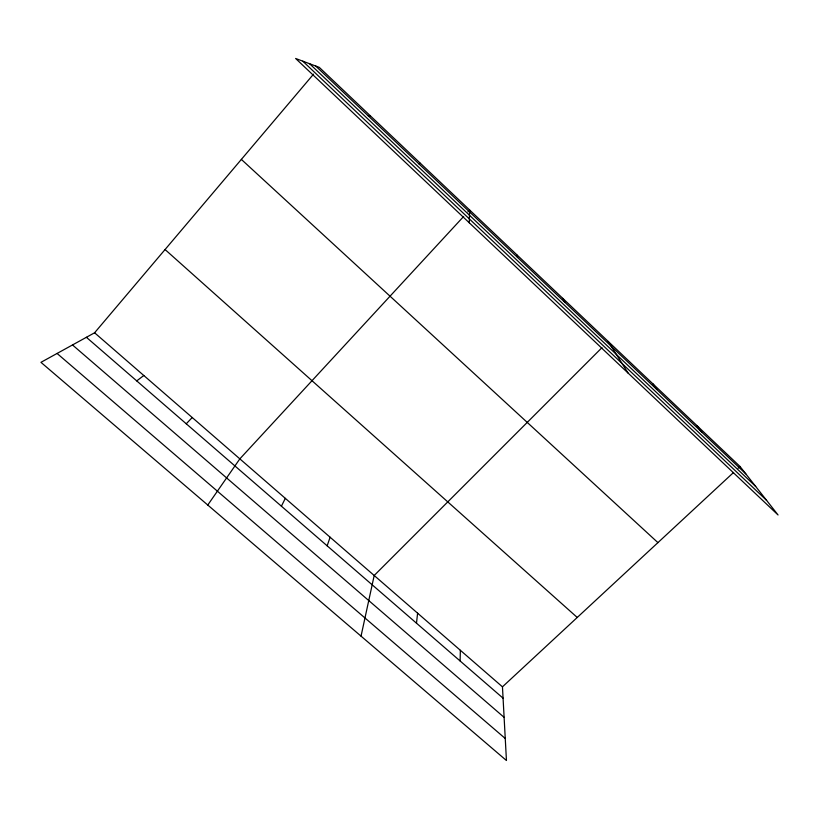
<?xml version="1.0" encoding="UTF-8"?>
<svg xmlns="http://www.w3.org/2000/svg" width="819" height="819" viewBox="0 0 819 819"><rect width="100%" height="100%" fill="white"/><g stroke="black" fill="none" stroke-linecap="round" stroke-linejoin="round"><path stroke-width="1.23" d="M460.114 660.974L460.35 650.286M469.277 222.799L469.625 209.992L467.915 211.855M416.492 623.187L417.598 613.175M361.036 636.138L374.191 575.491L601.955 347.666M327.15 545.812L330.108 537.223M281.408 506.193L285.329 498.351M207.77 505.026L239.844 458.865L463.626 216.492M94.594 332.78L502.457 686.834L506.449 760.523L40.95 362.336L94.594 332.78L313.523 74.171M186.251 423.781L192.219 417.526M502.457 686.834L733.558 472.471M738.165 468.192L740.018 466.482L319.277 67.373L295.618 58.477L778.05 514.967L740.018 466.482M136.742 380.896L143.806 375.501M419.205 164.179L420.393 163.298M367.926 115.551L370.29 115.766M57.084 353.45L505.262 738.503M72.502 344.953L504.115 717.352M86.394 337.295L503.071 698.177M165.059 249.539L577.241 617.465M241.359 159.408L657.923 542.628M315.694 66.032L745.822 473.884M309.602 63.739L755.681 486.455M302.795 61.179L766.604 500.378M696.785 425.481L701.699 432.053M652.856 383.794L656.838 389.506M608.189 341.431L628.06 373.044M562.776 298.351L564.813 302.242M516.594 254.545L517.598 257.483"/></g></svg>
